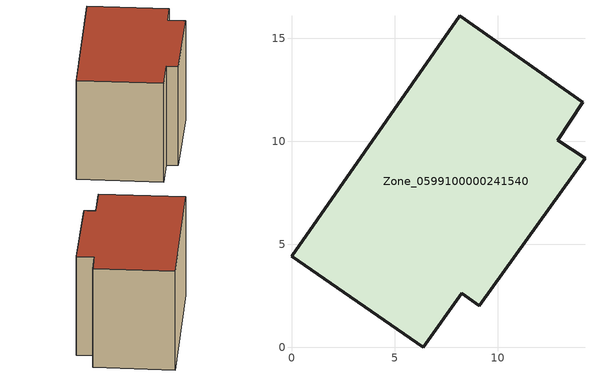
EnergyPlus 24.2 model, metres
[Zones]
Zone_0599100000241540
 floor ground (C_G): 0,4.43 8.16,16.1 14.13,11.9 12.91,10.06 14.24,9.17 9.11,2.03 8.27,2.63 6.39,0 z0
 wall outside (C_F): 12.91,10.06 14.13,11.9 8.16,16.1 0,4.43 6.39,0 8.27,2.63 9.11,2.03 14.24,9.17 12.91,10.06 z0:9.88
 roof outside (C_R): 9.11,2.03 14.24,9.17 12.91,10.06 14.13,11.9 8.16,16.1 0,4.43 6.39,0 8.27,2.63 z9.88
[BUILDING]
Pand.0599100000241540: North Axis=0; Terrain=City; Loads Convergence Tolerance Value=0.04; Temperature Convergence Tolerance Value=0.4; Solar Distribution=FullExterior; Maximum Number of Warmup Days=25; Minimum Number of Warmup Days=1
[Site:Location]
Rotterdam.The.Hague.AP_ZH_NLD Design_Conditions: Latitude=51.96; Longitude=4.45; Time Zone=1; Elevation=-4.5
[SITE:GROUNDTEMPERATURE:BUILDINGSURFACE]
18, 18, 18, 18, 18, 18, 18, 18, 18, 18, 18, 18
[MATERIAL] Thermal Absorptance=0.9; Solar Absorptance=0.7; Visible Absorptance=0.7
Name | Roughness | Thickness | Conductivity | Density | Specific Heat
G.TC.1946 | MediumSmooth | 0.15 | 1 | 540 | 1210
F.TC.1946 | Rough | 0.3 | 0.857143 | 1920 | 840
R.TC.1946 | MediumRough | 0.2 | 0.909091 | 1500 | 1000
[CONSTRUCTION]
C_G: G.TC.1946
C_F: F.TC.1946
C_R: R.TC.1946
[ZONE]
Zone_0599100000241540: Type=1; Multiplier=1; Ceiling Height=Autocalculate; Volume=Autocalculate; Floor Area=autocalculate; Part of Total Floor Area=Yes
[ZONEINFILTRATION:DESIGNFLOWRATE]
Infil_Zone_0599100000241540: Zone or ZoneList or Space or SpaceList=Zone_0599100000241540; Schedule=AlwaysOn; Design Flow Rate Calculation Method=Flow/Area; Flow Rate per Floor Area=0.003; Constant Term Coefficient=1; Temperature Term Coefficient=0; Velocity Term Coefficient=0; Velocity Squared Term Coefficient=0
[HVACTEMPLATE:ZONE:IDEALLOADSAIRSYSTEM]
Zone_0599100000241540: Maximum Heating Supply Air Temperature=50; Minimum Cooling Supply Air Temperature=13; Maximum Heating Supply Air Humidity Ratio=0.0156; Minimum Cooling Supply Air Humidity Ratio=0.0077; Heating Limit=NoLimit; Cooling Limit=NoLimit; Dehumidification Control Type=ConstantSensibleHeatRatio; Cooling Sensible Heat Ratio=0.7; Dehumidification Setpoint=60; Humidification Control Type=None; Humidification Setpoint=30; Outdoor Air Method=None; Outdoor Air Flow Rate per Person=0.00944; Outdoor Air Flow Rate per Zone Floor Area=0; Outdoor Air Flow Rate per Zone=0; Demand Controlled Ventilation Type=None; Outdoor Air Economizer Type=NoEconomizer; Heat Recovery Type=None; Sensible Heat Recovery Effectiveness=0.7; Latent Heat Recovery Effectiveness=0.65
[ZONECONTROL:THERMOSTAT]
ThermostatControl_Zone_0599100000241540: Zone or ZoneList=Zone_0599100000241540; Control Type Schedule=DualSetpointControlType; Control 1=Thermostat_Zone_0599100000241540; Temperature Difference Between Cutout And Setpoint=0
[THERMOSTATSETPOINT:DUALSETPOINT]
Thermostat_Zone_0599100000241540: Heating Setpoint Temperature Schedule=HeatingSetpoint_Zone_0599100000241540; Cooling Setpoint Temperature Schedule=CoolingSetpoint_Zone_0599100000241540
[SCHEDULE:COMPACT]
HeatingSetpoint_Zone_0599100000241540: Through: 12/31, For: AllDays, Until: 24:00, 21
CoolingSetpoint_Zone_0599100000241540: Through: 12/31, For: AllDays, Until: 24:00, 24
DualSetpointControlType: Through: 12/31, For: AllDays, Until: 24:00, 4
AlwaysOn: Through: 12/31, For: AllDays, Until: 24:00, 1
